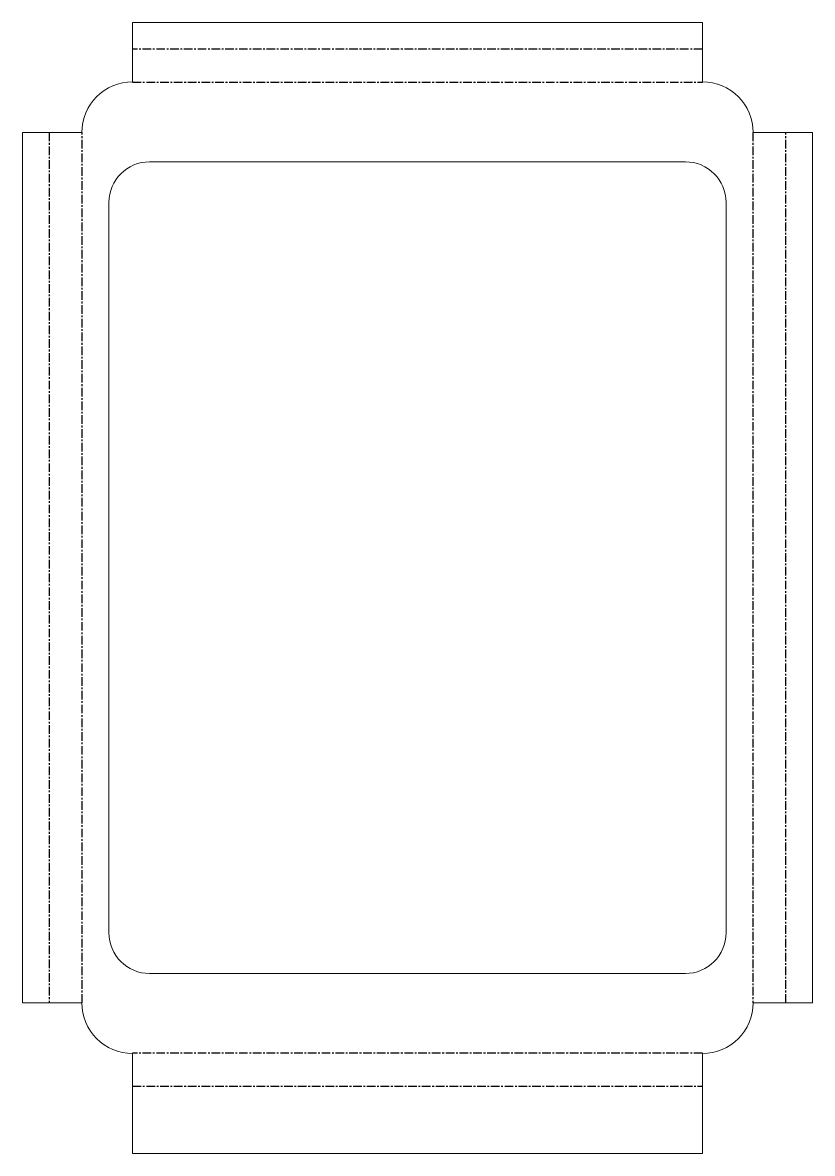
# Model space of a CAD drawing. Header units: millimetres. Extents: x -582 to 582, y -864 to 804.
import ezdxf

# ---------------------------------------------------------------- set-up
doc = ezdxf.new("R2010")
doc.units = ezdxf.units.MM
doc.linetypes.add('CENTERX2', pattern=[20.32, 12.7, -2.54, 2.54, -2.54])

msp = doc.modelspace()

# ---------------------------------------------------------------- linework, layer by layer
at = {"color": 7, "linetype": 'Continuous', "lineweight": 15}
for p, q in [((-420.1, 716.5), (-420.1, 803.7)), ((-420.1, 803.7), (420.1, 803.7)), ((420.1, 803.7), (420.1, 716.5)), ((-582.3, -641.5), (-582.3, 641.5)), ((-582.3, 641.5), (-495.1, 641.5)), ((495.1, 641.5), (582.3, 641.5)), ((582.3, 641.5), (582.3, -641.5)), ((395.1, 598.5), (-395.1, 598.5)), ((-455.1, 538.5), (-455.1, -538.5)), ((455.1, -538.5), (455.1, 538.5)), ((-395.1, -598.5), (395.1, -598.5)), ((-495.1, -641.5), (-582.3, -641.5)), ((582.3, -641.5), (495.1, -641.5)), ((-420.1, -863.7), (-420.1, -716.5)), ((420.1, -716.5), (420.1, -863.7)), ((420.1, -863.7), (-420.1, -863.7))]:
    msp.add_line(p, q, dxfattribs=at)
at = {"color": 7, "linetype": 'CENTERX2'}
for p, q in [((420.1, 764.4), (-420.1, 764.4)), ((-420.1, 715.8), (420.1, 715.8)), ((-543, 641.5), (-543, -641.5)), ((-494.4, -641.5), (-494.4, 641.5)), ((494.4, 641.5), (494.4, -641.5)), ((543, -641.5), (543, 641.5)), ((420.1, -715.8), (-420.1, -715.8)), ((-420.1, -764.4), (420.1, -764.4))]:
    msp.add_line(p, q, dxfattribs=at)
at = {"color": 7, "linetype": 'Continuous', "lineweight": 15}
for centre, radius, start, end in [((-420.1, 641.5), 75, 90, 180), ((420.1, 641.5), 75, 0, 90), ((-395.1, 538.5), 60, 90, 180), ((395.1, 538.5), 60, 0, 90), ((-395.1, -538.5), 60, 180, 270), ((395.1, -538.5), 60, 270, 0), ((-420.1, -641.5), 75, 180, 270), ((420.1, -641.5), 75, 270, 0)]:
    msp.add_arc(centre, radius, start, end, dxfattribs=at)

doc.saveas('drawing.dxf')
